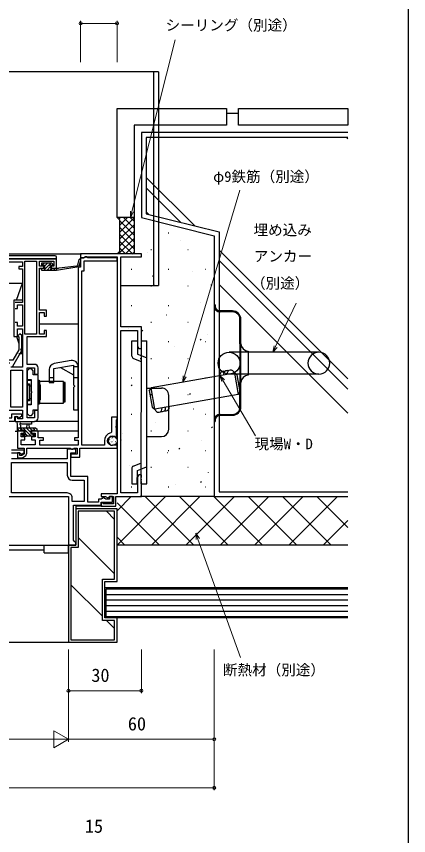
# Model space of a CAD drawing. Units: millimetres, scale not verified. Extents: x -437 to 438, y -681 to 679.
# Drawn here: x 276.7 to 438.2, y -329.7 to 7.9 of the extents above; entities that cross this region are included whole.
import ezdxf
from ezdxf.enums import TextEntityAlignment as Align

# ---------------------------------------------------------------- set-up
doc = ezdxf.new("R2010")
doc.units = ezdxf.units.MM
doc.header["$LTSCALE"] = 4
for name, color, linetype in [('0-2_YKK_11', 7, 'Continuous'), ('0-3_YKK_12', 2, 'Continuous'), ('0-4_YKK_13', 4, 'Continuous'), ('0-6_YKK_ZWAK', 7, 'Continuous'), ('0-7_YSS_K', 3, 'Continuous')]:
    doc.layers.add(name, color=color, linetype=linetype)
doc.layers.add('0-5_YKK_D', color=6, linetype='Continuous', lineweight=18)
doc.styles.add('ＭＳ ゴシック', font='')
doc.styles.get('ＭＳ ゴシック').set_extended_font_data('MS Gothic')

msp = doc.modelspace()

# ---------------------------------------------------------------- linework, layer by layer
at = {"layer": '0-2_YKK_11'}
for points in [[(328.167, -90.014), (303.167, -90.014), (303.167, -91.614), (304.467, -91.614), (304.667, -91.414), (304.867, -91.214), (318.167, -91.214)], [(318.167, -91.214), (318.167, -188.814), (311.667, -188.814), (311.667, -190.014), (313.347, -190.014), (314.317, -190.574), (314.767, -190.314), (315.067, -190.014), (316.667, -190.014), (316.667, -193.014), (312.429, -193.014), (312.112, -192.464), (311.667, -192.584), (311.667, -194.014), (317.667, -194.014), (317.667, -190.014), (328.167, -190.014), (328.167, -183.972), (328.047, -183.789), (328.047, -183.239), (328.167, -183.056), (328.167, -182.972), (328.047, -182.789), (328.047, -182.239), (328.167, -182.056), (328.167, -181.014), (327.167, -181.014), (326.567, -182.053), (326.567, -188.514), (319.667, -188.514), (319.667, -121.514), (326.567, -121.514), (326.567, -127.975), (327.167, -129.014), (328.167, -129.014), (328.167, -120.014), (319.667, -120.014), (319.667, -91.214), (328.167, -91.214), (328.167, -90.014)], [(293.167, -92.014), (254.167, -92.014)], [(268.367, -93.214), (279.167, -93.214), (279.167, -95.214), (277.667, -95.214), (277.667, -96.214), (279.167, -96.214), (279.167, -110.014), (276.167, -110.014)], [(303.667, -168.814), (303.667, -97.014), (304.667, -97.014), (304.667, -92.814), (318.167, -92.814), (318.167, -91.614), (306.067, -91.614), (305.867, -91.414), (305.667, -91.214), (305.067, -91.214), (304.867, -91.414), (304.667, -91.614), (303.167, -91.614), (303.167, -95.514), (302.167, -95.514), (302.167, -165.814), (300.667, -165.814), (300.667, -166.814), (302.167, -166.814), (302.167, -168.814), (286.367, -168.814), (286.367, -166.814), (287.867, -166.814), (287.867, -165.814), (285.667, -165.814), (285.667, -163.014), (282.967, -163.014), (282.967, -163.814), (284.467, -163.814), (284.467, -165.414), (282.967, -165.414), (282.967, -166.614), (284.467, -166.614), (284.467, -168.614), (278.667, -168.614), (278.667, -166.614), (280.167, -166.614), (280.167, -165.414), (278.667, -165.414), (278.667, -163.814)], [(284.167, -135.514), (281.167, -135.514), (281.167, -124.014), (289.167, -124.014), (289.167, -121.514), (288.167, -121.514), (288.167, -123.014), (286.167, -123.014), (286.167, -114.214), (288.167, -114.214), (288.167, -115.714), (289.167, -115.714), (289.167, -113.214), (286.167, -113.214), (286.167, -95.814), (288.067, -95.814), (288.067, -95.014), (286.167, -95.014), (286.167, -93.014), (292.167, -93.014), (292.167, -95.014), (291.067, -95.014), (291.067, -95.814), (293.167, -95.814), (293.167, -92.014)], [(276.167, -112.514), (277.167, -112.514), (277.167, -111.014), (279.167, -111.014), (279.167, -119.814), (277.167, -119.814), (277.167, -118.314), (276.167, -118.314)], [(276.167, -124.014), (277.167, -124.014), (277.167, -120.814), (279.167, -120.814), (279.167, -136.714), (274.367, -136.714)], [(275.26, -136.214), (278.967, -129.793), (278.967, -123.665), (278.191, -122.89), (277.343, -123.738), (277.767, -124.162), (277.767, -129.471), (275.26, -133.814), (272.967, -133.814)], [(273.967, -135.014), (273.167, -135.014), (273.167, -154.414), (279.167, -154.414), (279.167, -158.014), (277.367, -158.014), (277.367, -157.241), (277.067, -157.067), (276.167, -157.587), (276.167, -159.014), (284.167, -159.014)], [(285.667, -157.514), (285.667, -154.514), (284.167, -154.514), (284.167, -157.514), (281.167, -157.514), (281.167, -137.014), (284.167, -137.014), (284.167, -139.514), (285.667, -139.514), (285.667, -137.014)], [(316.267, -165.214), (317.043, -165.214), (317.497, -165.668), (317.867, -165.514), (317.867, -161.672), (317.747, -161.489), (317.747, -160.939), (317.867, -160.756), (317.867, -158.401), (318.017, -158.207), (318.167, -158.014), (318.167, -157.214), (315.867, -157.214), (315.867, -163.483), (315.625, -163.777)], [(278.667, -163.814), (279.967, -163.814), (279.967, -163.014), (277.167, -163.014), (277.167, -170.014), (279.967, -170.014), (279.967, -172.397), (278.899, -173.014), (278.167, -173.014), (278.167, -172.014), (277.167, -172.014), (277.167, -174.014), (279.167, -174.014), (280.217, -173.408)], [(312.967, -167.014), (312.967, -168.814), (303.667, -168.814)], [(273.167, -190.014), (298.167, -190.014), (298.167, -210.014), (301.167, -210.014), (301.167, -209.014), (300.667, -208.514), (300.167, -208.014), (300.167, -193.514), (311.667, -193.514), (311.667, -192.314), (316.267, -192.314), (316.267, -190.014), (315.067, -190.014), (315.067, -191.114), (313.467, -191.114), (313.167, -190.814), (312.667, -190.314), (312.467, -190.314), (311.967, -190.814), (311.667, -191.114), (310.467, -191.114), (310.467, -192.314), (306.167, -192.314), (306.167, -181.714), (299.167, -181.714), (299.167, -172.014), (301.167, -172.014), (301.167, -170.514), (297.667, -170.514), (297.667, -174.514), (274.667, -174.514)], [(274.667, -172.014), (278.171, -172.014), (278.467, -172.264), (278.913, -172.474), (279.967, -171.865), (279.967, -170.814), (274.667, -170.814)], [(280.967, -172.109), (280.967, -170.014), (298.867, -170.014), (299.167, -170.314), (299.367, -170.514), (299.967, -170.514), (300.167, -170.314), (300.467, -170.014), (301.667, -170.014), (301.667, -172.514), (299.167, -172.514), (299.167, -173.714), (302.867, -173.714), (302.867, -170.014), (318.167, -170.014), (318.167, -168.814), (316.267, -168.814)], [(297.667, -188.514), (274.667, -188.514), (274.667, -176.014), (297.667, -176.014), (297.667, -181.214)], [(299.667, -183.214), (304.667, -183.214), (304.667, -192.014), (299.667, -192.014), (299.667, -190.514)]]:
    msp.add_lwpolyline(points, dxfattribs=at)
for points in [[(284.967, -93.014), (284.967, -123.014), (280.167, -123.014), (280.167, -93.014)], [(254.167, -159.014), (254.167, -136.014), (260.167, -136.014), (260.167, -139.514), (258.667, -139.514), (258.667, -137.514), (255.667, -137.514), (255.667, -141.214), (268.867, -141.214), (268.867, -139.214), (266.867, -139.214), (266.867, -137.714), (270.367, -137.714), (270.367, -157.514), (274.767, -157.514), (274.767, -155.914), (278.867, -155.914), (278.867, -157.061), (277.719, -157.724), (277.367, -157.114), (275.967, -157.114), (275.967, -159.014)], [(274.367, -153.214), (274.367, -137.914), (279.167, -137.914), (279.167, -153.214)], [(285.667, -154.189), (285.667, -139.839), (283.667, -139.839), (283.667, -138.214), (282.867, -137.414), (281.967, -137.414), (281.167, -138.214), (281.167, -141.814), (282.767, -141.814), (282.767, -146.556), (282.887, -146.739), (282.887, -147.289), (282.767, -147.472), (282.767, -152.214), (281.167, -152.214), (281.167, -155.814), (281.967, -156.614), (282.867, -156.614), (283.667, -155.814), (283.667, -154.189)]]:
    msp.add_lwpolyline(points, close=True, dxfattribs=at)
for centre, radius, start, end in [((284.167, -137.014), 1.5, 0.00001, 89.99999), ((284.167, -157.514), 1.5, 270.00001, 359.99999), ((316.267, -167.014), 3.3, 101.21229, 180), ((316.267, -167.014), 1.8, 89.99999, 270.00001), ((279.467, -172.109), 1.5, 299.99999, 0.00001), ((299.667, -181.214), 2, 180, 270), ((297.667, -190.514), 2, 359.99998, 90.00002)]:
    msp.add_arc(centre, radius, start, end, dxfattribs=at)
at = {"layer": '0-3_YKK_12'}
for p, q in [((335.167, -15.014), (2.2, -15.014)), ((333.167, -15.014), (333.167, -30.014)), ((333.167, -30.014), (333.167, -103.018)), ((2.2, -90.014), (303.467, -90.014)), ((319.667, -103.02), (335.167, -103.02)), ((302.167, -119.014), (286.167, -119.014)), ((302.167, -159.014), (284.167, -159.014)), ((276.167, -163.014), (277.467, -163.014)), ((279.667, -163.014), (280.267, -163.014)), ((283.267, -163.014), (282.667, -163.014)), ((302.167, -163.014), (284.767, -163.014)), ((2.2, -212.014), (288.167, -212.014)), ((241.269, -210.014), (298.667, -210.014))]:
    msp.add_line(p, q, dxfattribs=at)
for points in [[(335.167, -15.014), (335.167, -30.014), (335.167, -103.018)], [(311.967, -194.014), (301.167, -194.014), (301.167, -209.014)], [(316.667, -194.014), (317.667, -194.014), (317.667, -193.014)], [(300.667, -210.014), (301.167, -210.014), (301.167, -209.514)]]:
    msp.add_lwpolyline(points, dxfattribs=at)
at = {"layer": '0-4_YKK_13'}
for p, q in [((292.667, -90.814), (254.667, -90.814)), ((288.342, -93.614), (287.296, -94.66)), ((291.036, -93.614), (287.836, -96.814)), ((289.689, -93.614), (288.367, -94.936)), ((291.787, -94.21), (291.283, -94.714)), ((292.667, -92.014), (292.867, -92.014)), ((293.167, -91.714), (293.167, -91.314)), ((293.167, -92.314), (293.167, -91.714)), ((286.184, -96.014), (287.184, -96.014)), ((287.489, -95.814), (287.167, -96.136)), ((290.767, -95.23), (289.183, -96.814)), ((291.531, -95.814), (290.531, -96.814)), ((292.878, -95.814), (291.878, -96.814)), ((293.167, -95.514), (293.167, -95.314)), ((276.753, -109.014), (279.167, -102.014)), ((358.167, -111.014), (358.167, -111.514)), ((358.567, -111.014), (358.167, -111.014)), ((358.567, -111.014), (358.567, -111.514)), ((358.167, -111.514), (358.167, -158.514)), ((365.667, -113.514), (360.567, -113.514)), ((365.667, -113.914), (360.567, -113.914)), ((368.767, -127.014), (368.767, -117.014)), ((369.167, -127.014), (369.167, -117.014)), ((276.753, -124.014), (277.767, -126.954)), ((276.867, -124.014), (277.618, -124.014)), ((324.281, -132.141), (324.291, -125.764)), ((324.292, -125.764), (326.592, -125.768)), ((326.591, -125.768), (326.583, -131.267)), ((328.071, -184.77), (328.167, -125.77)), ((328.165, -125.77), (330.463, -125.774)), ((330.371, -184.774), (330.463, -125.774)), ((368.767, -127.014), (368.767, -143.014)), ((369.167, -143.014), (369.167, -127.014)), ((277.685, -131.014), (279.167, -131.014)), ((401.267, -130.514), (364.267, -130.514)), ((372.167, -130.014), (372.167, -140.014)), ((299.233, -133.987), (292.233, -135.221)), ((324.905, -133.069), (328.078, -134.357)), ((294.86, -136.789), (300.167, -139.853)), ((302.167, -136.514), (300.167, -136.514)), ((302.167, -154.264), (302.167, -136.449)), ((292.167, -141.014), (290.167, -141.014)), ((302.167, -141.051), (300.167, -141.051)), ((401.267, -139.514), (364.267, -139.514)), ((282.067, -144.414), (282.767, -144.414)), ((286.067, -144.014), (286.167, -144.014)), ((296.267, -144.014), (296.167, -144.014)), ((368.767, -153.014), (368.767, -143.014)), ((369.167, -153.014), (369.167, -143.014)), ((330.435, -145.274), (336.435, -145.283)), ((339.407, -162.288), (339.43, -148.288)), ((282.067, -149.614), (282.767, -149.614)), ((286.067, -150.014), (286.167, -150.014)), ((296.267, -150.014), (296.167, -150.014)), ((358.167, -158.514), (358.167, -159.014)), ((358.567, -158.514), (358.567, -159.014)), ((360.567, -156.114), (365.667, -156.114)), ((360.567, -156.514), (365.667, -156.514)), ((284.767, -161.814), (277.167, -161.814)), ((279.179, -162.814), (278.179, -161.814)), ((282.826, -165.114), (279.526, -161.814)), ((282.667, -163.608), (280.873, -161.814)), ((283.22, -162.814), (282.22, -161.814)), ((284.767, -163.014), (283.567, -161.814)), ((358.167, -159.014), (358.567, -159.014)), ((278.032, -163.014), (277.167, -162.149)), ((280.267, -162.814), (278.267, -162.814)), ((280.332, -165.314), (279.29, -164.272)), ((281.479, -165.114), (280.506, -164.141)), ((280.767, -165.114), (280.567, -165.314)), ((283.02, -165.308), (282.872, -165.161)), ((283.867, -164.808), (283.273, -164.214)), ((283.867, -165.014), (283.567, -165.314)), ((330.404, -165.273), (336.402, -165.283)), ((314.54, -167.27), (314.565, -167.27)), ((314.935, -166.491), (314.977, -166.463)), ((314.944, -166.198), (314.949, -166.196)), ((315.267, -167.504), (315.272, -167.503)), ((315.347, -166.462), (315.373, -166.462)), ((315.347, -167.957), (315.373, -167.957)), ((315.837, -167.852), (315.879, -167.825)), ((316.06, -165.775), (316.085, -165.775)), ((316.06, -167.27), (316.085, -167.27)), ((316.06, -168.765), (316.085, -168.765)), ((316.28, -165.601), (316.321, -165.573)), ((316.339, -165.704), (316.344, -165.702)), ((316.639, -167.019), (316.643, -167.017)), ((316.867, -166.462), (316.893, -166.462)), ((316.867, -167.957), (316.893, -167.957)), ((317.126, -168.266), (317.131, -168.265)), ((317.58, -165.775), (317.605, -165.775)), ((317.58, -167.27), (317.605, -167.27)), ((315.566, -168.819), (315.571, -168.817)), ((324.207, -178.386), (324.197, -184.763)), ((324.834, -177.46), (328.011, -176.182)), ((326.506, -179.266), (328.007, -178.663)), ((328.007, -178.663), (330.309, -177.737)), ((326.497, -184.767), (326.506, -179.266)), ((324.197, -184.763), (326.497, -184.767)), ((328.071, -184.77), (330.371, -184.773)), ((288.167, -210.014), (298.167, -210.014)), ((288.167, -213.214), (288.167, -212.28)), ((298.167, -212.257), (298.167, -210.014)), ((298.167, -212.914), (298.167, -212.257)), ((288.167, -213.214), (296.967, -213.214)), ((296.967, -213.214), (297.867, -213.214))]:
    msp.add_line(p, q, dxfattribs=at)
for points in [[(254.467, -92.014), (254.667, -92.014), (292.667, -92.014)], [(293.167, -96.814), (287.167, -96.814), (287.167, -95.814), (288.367, -95.814), (288.367, -94.714), (287.167, -94.714), (287.167, -93.614), (291.191, -93.614), (291.903, -94.326), (291.743, -94.714), (291.228, -94.714), (290.976, -94.577)], [(293.167, -95.814), (293.274, -95.802), (293.537, -95.907), (294.034, -95.851), (294.267, -95.69), (301.523, -94.873), (301.775, -94.966), (302.077, -94.704), (302.022, -94.442), (302.577, -92.337)], [(303.157, -92.49), (302.399, -95.365), (293.167, -96.814)], [(290.631, -94.923), (290.767, -95.175), (290.767, -95.814), (293.167, -95.814), (293.167, -96.814)], [(269.167, -131.014), (269.167, -102.014), (279.167, -102.014), (279.167, -109.014), (275.667, -109.014), (275.667, -124.014), (276.467, -124.014)], [(278.967, -124.014), (279.167, -124.014), (279.167, -131.014), (278.537, -129.186)], [(326.583, -131.267), (328.082, -131.876), (330.38, -132.809)], [(290.167, -137.683), (290.167, -143.014), (292.167, -143.014), (292.167, -137.264), (300.167, -135.853), (300.167, -144.014), (300.567, -144.414), (300.567, -144.614), (300.167, -145.014), (300.167, -154.264), (302.167, -154.264)], [(281.267, -152.014), (281.267, -142.014), (282.767, -142.014), (282.767, -142.914)], [(281.267, -143.514), (282.067, -143.514), (282.067, -150.514), (281.267, -150.514)], [(282.067, -150.114), (281.367, -150.114), (281.367, -143.914), (282.067, -143.914)], [(285.667, -142.064), (286.067, -142.064), (286.067, -151.964), (285.667, -151.964)], [(286.167, -143.614), (286.467, -143.914), (286.467, -150.114), (286.167, -150.414)], [(282.767, -151.114), (282.767, -152.014), (281.267, -152.014)], [(278.267, -162.814), (278.067, -163.014), (277.167, -163.014), (277.167, -160.033), (277.017, -159.774), (277.222, -159.219), (277.505, -159.119), (277.733, -159.014), (282.894, -159.014), (282.895, -160.214), (278.934, -160.217), (278.65, -160.015)], [(278.217, -160.374), (278.367, -160.633), (278.367, -161.814)], [(282.067, -161.814), (281.924, -160.214), (281.01, -160.214), (280.867, -161.814)], [(284.767, -161.814), (285.067, -162.114), (285.067, -163.014), (284.167, -163.014), (283.967, -162.814), (282.667, -162.814), (282.667, -164.214), (283.867, -164.214), (283.867, -165.014)], [(280.567, -165.314), (279.843, -165.314), (279.113, -164.584), (279.267, -164.214), (279.806, -164.214), (280.057, -164.35)], [(280.403, -164.004), (280.267, -163.753), (280.267, -162.814)], [(283.567, -165.314), (283.067, -165.314), (282.867, -165.114), (280.767, -165.114)], [(288.167, -212.28), (288.167, -210.014), (297.867, -210.014)]]:
    msp.add_lwpolyline(points, dxfattribs=at)
for points in [[(296.167, -142.514), (286.167, -142.514), (286.167, -151.514), (296.167, -151.514)], [(296.267, -143.014), (296.267, -151.014), (296.767, -151.014), (296.767, -143.014)]]:
    msp.add_lwpolyline(points, close=True, dxfattribs=at)
for centre, radius in [((364.267, -135.014), 4.5), ((316.267, -167.014), 2)]:
    msp.add_circle(centre, radius, dxfattribs=at)
for centre, radius, start, end in [((292.667, -91.314), 0.5, 0, 90), ((290.767, -94.714), 0.25, 33.05575, 236.94429), ((292.867, -91.714), 0.3, 270, 0), ((302.867, -92.413), 0.3, 345.23566, 165.23562), ((292.667, -95.514), 0.5, 323.1301, 0), ((360.567, -111.514), 2.4, 180, 270), ((360.567, -111.514), 2, 180, 270), ((365.667, -117.014), 3.5, 0, 90), ((365.667, -117.014), 3.1, 0, 90), ((372.167, -127.014), 3, 180, 270), ((401.267, -135.014), 4.5, 90, 270), ((401.267, -135.014), 4.5, 270, 90), ((299.667, -136.449), 2.5, 0, 99.99999), ((325.281, -132.142), 1, 179.90534, 247.9075), ((292.667, -137.683), 2.5, 99.99999, 180.00002), ((372.167, -143.014), 3, 90, 180), ((336.43, -148.283), 3, 359.90656, 89.9066), ((365.667, -153.014), 3.1, 270, 0), ((365.667, -153.014), 3.5, 270, 0), ((360.567, -158.514), 2.4, 90, 180), ((360.567, -158.514), 2, 90, 180), ((278.367, -160.114), 0.3, 19.18973, 239.99999), ((280.267, -164.214), 0.25, 213.05573, 56.94427), ((336.407, -162.283), 3, 269.90689, 359.90656), ((325.207, -178.388), 1, 111.90869, 179.90534), ((297.867, -212.914), 0.3, 270, 0)]:
    msp.add_arc(centre, radius, start, end, dxfattribs=at)
at = {"layer": '0-5_YKK_D'}
for p, q in [((303.167, -11.014), (303.167, 5.986)), ((303.167, 4.986), (318.167, 4.986)), ((318.167, -11.014), (318.167, 5.986)), ((298.167, -253.014), (298.167, -291.014)), ((298.167, -253.014), (298.167, -291.014)), ((298.167, -253.014), (298.167, -271.014)), ((328.167, -253.014), (328.167, -271.014)), ((358.167, -253.014), (358.167, -291.014)), ((358.167, -253.014), (358.167, -311.014)), ((298.167, -270.014), (328.167, -270.014)), ((298.167, -290.014), (292.105, -286.514)), ((292.105, -286.514), (292.105, -293.514)), ((-289.767, -290.014), (291.167, -290.014)), ((298.167, -290.014), (286.043, -290.014)), ((298.167, -290.014), (292.105, -293.514)), ((298.167, -290.014), (358.167, -290.014)), ((358.167, -310.014), (-356.767, -310.014))]:
    msp.add_line(p, q, dxfattribs=at)
for points in [[(323.678, -75.014), (324.302, -72.541), (342.151, -1.825)], [(345.263, -142.841), (345.988, -140.396), (368.746, -63.704)], [(324.965, -72.709), (323.678, -75.014), (323.64, -72.374)], [(382.301, -130.514), (383.396, -128.211), (391.899, -110.316)], [(384.013, -128.504), (382.301, -130.514), (382.779, -127.917)], [(346.643, -140.59), (345.263, -142.841), (345.333, -140.202)], [(361.243, -142.636), (360.536, -140.092), (362.42, -141.942)], [(360.536, -140.092), (361.831, -142.289), (375.183, -164.931)], [(350.783, -207.75), (350.562, -205.119), (352.069, -207.286)], [(350.562, -205.119), (351.426, -207.518), (369.013, -256.335)]]:
    msp.add_lwpolyline(points, dxfattribs=at)
for centre in [(303.167, 4.986), (318.167, 4.986), (298.167, -270.014), (328.167, -270.014), (358.167, -290.014), (358.167, -310.014)]:
    msp.add_circle(centre, 0.637, dxfattribs=at)
at = {"layer": '0-6_YKK_ZWAK'}
msp.add_lwpolyline([(-436.8, -681.2), (438.2, -681.2), (438.2, 643.8)], dxfattribs=at)
at = {"layer": '0-7_YSS_K'}
for p, q in [((363.167, -32.014), (368.167, -32.014)), ((413.202, -32.014), (413.167, -32.014)), ((412.695, -42.014), (413.202, -42.521)), ((330.167, -58.481), (350.129, -78.443)), ((330.167, -62.724), (344.472, -77.029)), ((330.167, -72.623), (331.273, -73.729)), ((319.167, -76.014), (318.167, -75.014)), ((318.895, -75.742), (319.624, -75.014)), ((319.167, -78.299), (322.452, -75.014)), ((319.167, -81.127), (325.167, -75.127)), ((319.167, -76.014), (319.167, -89.012)), ((325.167, -82.222), (319.167, -76.222)), ((325.167, -79.393), (320.787, -75.014)), ((325.167, -76.565), (323.616, -75.014)), ((325.167, -75.014), (325.167, -90.014)), ((319.167, -83.956), (325.167, -77.956)), ((325.167, -85.05), (319.167, -79.05)), ((319.167, -86.784), (325.167, -80.784)), ((318.766, -90.014), (325.167, -83.613)), ((325.167, -87.879), (319.167, -81.879)), ((339.177, -81.309), (339.427, -81.309)), ((324.474, -90.014), (319.167, -84.707)), ((321.645, -90.014), (319.167, -87.536)), ((321.594, -90.014), (325.167, -86.441)), ((344.28, -84.659), (344.327, -84.643)), ((319.167, -89.014), (318.167, -90.014)), ((318.817, -90.014), (318.492, -89.689)), ((324.423, -90.014), (325.167, -89.27)), ((330.58, -89.511), (330.612, -89.5)), ((332.052, -88.184), (332.302, -88.184)), ((347.252, -88.184), (347.502, -88.184)), ((360.167, -88.481), (413.202, -141.516)), ((360.167, -92.724), (413.202, -145.759)), ((323.977, -96.259), (324.227, -96.259)), ((339.177, -96.259), (339.427, -96.259)), ((349.16, -97.136), (349.207, -97.12)), ((354.377, -96.259), (354.627, -96.259)), ((332.805, -99.142), (333.222, -98.866)), ((332.052, -103.134), (332.302, -103.134)), ((333.559, -102.661), (333.606, -102.644)), ((347.252, -103.134), (347.502, -103.134)), ((356.819, -102.837), (357.236, -102.561)), ((360.167, -102.623), (413.202, -155.658)), ((323.977, -111.209), (324.227, -111.209)), ((339.177, -111.209), (339.427, -111.209)), ((352.39, -110.197), (352.437, -110.18)), ((354.377, -111.209), (354.627, -111.209)), ((332.052, -118.084), (332.302, -118.084)), ((338.439, -115.137), (338.486, -115.121)), ((347.252, -118.084), (347.502, -118.084)), ((322.838, -120.662), (322.885, -120.645)), ((328.383, -121.658), (328.8, -121.382)), ((355.384, -123.342), (355.432, -123.325)), ((323.977, -126.159), (324.227, -126.159)), ((339.177, -126.159), (339.427, -126.159)), ((341.669, -128.198), (341.716, -128.182)), ((352.397, -125.353), (352.813, -125.077)), ((354.377, -126.159), (354.627, -126.159)), ((327.718, -133.139), (327.765, -133.122)), ((332.052, -133.034), (332.302, -133.034)), ((347.252, -133.034), (347.502, -133.034)), ((323.977, -141.109), (324.227, -141.109)), ((366.45, -139.084), (332.146, -145.166)), ((339.177, -141.109), (339.427, -141.109)), ((344.663, -141.343), (344.711, -141.326)), ((354.377, -141.109), (354.627, -141.109)), ((323.961, -144.174), (324.378, -143.898)), ((330.948, -146.2), (330.995, -146.183)), ((332.052, -147.984), (332.302, -147.984)), ((368.021, -147.946), (333.717, -154.028)), ((347.252, -147.984), (347.502, -147.984)), ((347.974, -147.869), (348.391, -147.593)), ((349.543, -153.82), (349.59, -153.803)), ((323.977, -156.059), (324.227, -156.059)), ((339.177, -156.059), (339.427, -156.059)), ((354.377, -156.059), (354.627, -156.059)), ((333.942, -159.344), (333.99, -159.327)), ((356.999, -161.485), (357.416, -161.209)), ((320.227, -164.201), (320.274, -164.184)), ((332.052, -162.934), (332.302, -162.934)), ((347.252, -162.934), (347.502, -162.934)), ((319.735, -166.56), (319.956, -166.414)), ((352.773, -166.88), (352.82, -166.864)), ((323.977, -171.009), (324.227, -171.009)), ((338.822, -171.821), (338.869, -171.804)), ((339.177, -171.009), (339.427, -171.009)), ((343.552, -170.385), (343.969, -170.109)), ((354.377, -171.009), (354.627, -171.009)), ((323.221, -177.345), (323.269, -177.329)), ((332.052, -177.884), (332.302, -177.884)), ((347.252, -177.884), (347.502, -177.884)), ((355.768, -180.025), (355.815, -180.008)), ((342.052, -184.882), (342.099, -184.865)), ((352.576, -184.001), (352.993, -183.725)), ((323.977, -185.959), (324.227, -185.959)), ((339.177, -185.959), (339.427, -185.959)), ((354.377, -185.959), (354.627, -185.959)), ((338.165, -190.014), (318.167, -210.012)), ((324.023, -190.014), (318.167, -195.87)), ((358.167, -190.014), (327.667, -190.014)), ((349.706, -210.014), (329.706, -190.014)), ((352.307, -190.014), (332.307, -210.014)), ((363.848, -210.014), (343.848, -190.014)), ((366.449, -190.014), (346.449, -210.014)), ((377.991, -210.014), (357.991, -190.014)), ((380.591, -190.014), (360.591, -210.014)), ((392.133, -210.014), (372.133, -190.014)), ((394.733, -190.014), (374.733, -210.014)), ((406.275, -210.014), (386.275, -190.014)), ((408.876, -190.014), (388.876, -210.014)), ((413.202, -202.799), (400.417, -190.014)), ((335.564, -210.014), (318.167, -192.617)), ((313.749, -196.014), (317.167, -199.432)), ((413.202, -199.83), (403.018, -210.014)), ((302.167, -206.882), (317.167, -221.882)), ((321.422, -210.014), (318.167, -206.759)), ((413.202, -210.014), (318.167, -210.014)), ((299.167, -226.333), (312.167, -239.333)), ((313.667, -230.314), (413.202, -230.314)), ((313.667, -232.614), (413.202, -232.614)), ((313.667, -234.914), (413.202, -234.914)), ((313.667, -237.214), (413.202, -237.214)), ((313.848, -241.014), (317.167, -244.333)), ((299.167, -248.784), (299.397, -249.014)), ((2.2, -250.014), (298.167, -250.014))]:
    msp.add_line(p, q, dxfattribs=at)
for points in [[(325.167, -37.014), (325.167, -75.014), (318.167, -75.014), (318.167, -30.014), (363.167, -30.014), (363.167, -37.014)], [(368.167, -37.014), (368.167, -30.014), (413.167, -30.014), (413.167, -37.014)], [(366.45, -139.084), (368.021, -147.946), (368.831, -146.787), (367.609, -139.895)], [(333.717, -154.025), (332.146, -145.163), (331.335, -146.322), (332.557, -153.215)], [(318.167, -195.014), (301.167, -195.014), (301.167, -210.014), (298.167, -210.014), (298.167, -250.014), (318.167, -250.014), (318.167, -240.014), (313.167, -240.014), (313.167, -225.014), (318.167, -225.014)], [(317.167, -196.014), (302.167, -196.014), (302.167, -211.014), (299.167, -211.014), (299.167, -249.014), (317.167, -249.014), (317.167, -241.014), (312.167, -241.014), (312.167, -224.014), (317.167, -224.014)]]:
    msp.add_lwpolyline(points, close=True, dxfattribs=at)
for points in [[(413.202, -40.014), (328.167, -40.014), (328.167, -75.014), (358.167, -82.514), (358.167, -190.014), (413.202, -190.014)], [(413.202, -42.014), (330.167, -42.014), (330.167, -73.452), (360.167, -80.952), (360.167, -188.014), (413.202, -188.014)], [(413.202, -240.014), (313.167, -240.014), (313.167, -227.514), (413.202, -227.514)], [(413.202, -239.514), (313.667, -239.514), (313.667, -228.014), (413.202, -228.014)]]:
    msp.add_lwpolyline(points, dxfattribs=at)
for centre, start, end in [((362.02, -139.869), 70.04391, 190.04392), ((363.497, -139.608), 70.04391, 190.04392), ((364.974, -139.346), 10.04394, 190.04392), ((335.192, -153.761), 190.04394, 10.04392), ((336.669, -153.499), 250.04391, 10.04392), ((338.146, -153.238), 250.04391, 10.04392)]:
    msp.add_arc(centre, 1.5, start, end, dxfattribs=at)

# ---------------------------------------------------------------- texts
at = {"layer": '0-5_YKK_D', "style": 'ＭＳ ゴシック'}
for s, height, p in [('シーリング（別途）', 4.399, (338.139, 0.756)), ('φ9鉄筋（別途）', 4.399, (357.73, -61.656)), ('埋め込み', 4.399, (374.356, -83.652)), ('アンカー', 4.399, (374.458, -94.47)), ('（別途）', 4.399, (373.299, -105.595)), ('現場W・D', 4.399, (374.773, -171.817)), ('断熱材（別途）', 4.399, (361.768, -264.967)), ('30', 5.499, (307.572, -268.014)), ('60', 5.499, (322.606, -288.014)), ('15', 5.499, (304.914, -330.2))]:
    msp.add_text(s, height=height, dxfattribs=at).set_placement(p, align=Align.BOTTOM_LEFT)

doc.saveas('drawing.dxf')
